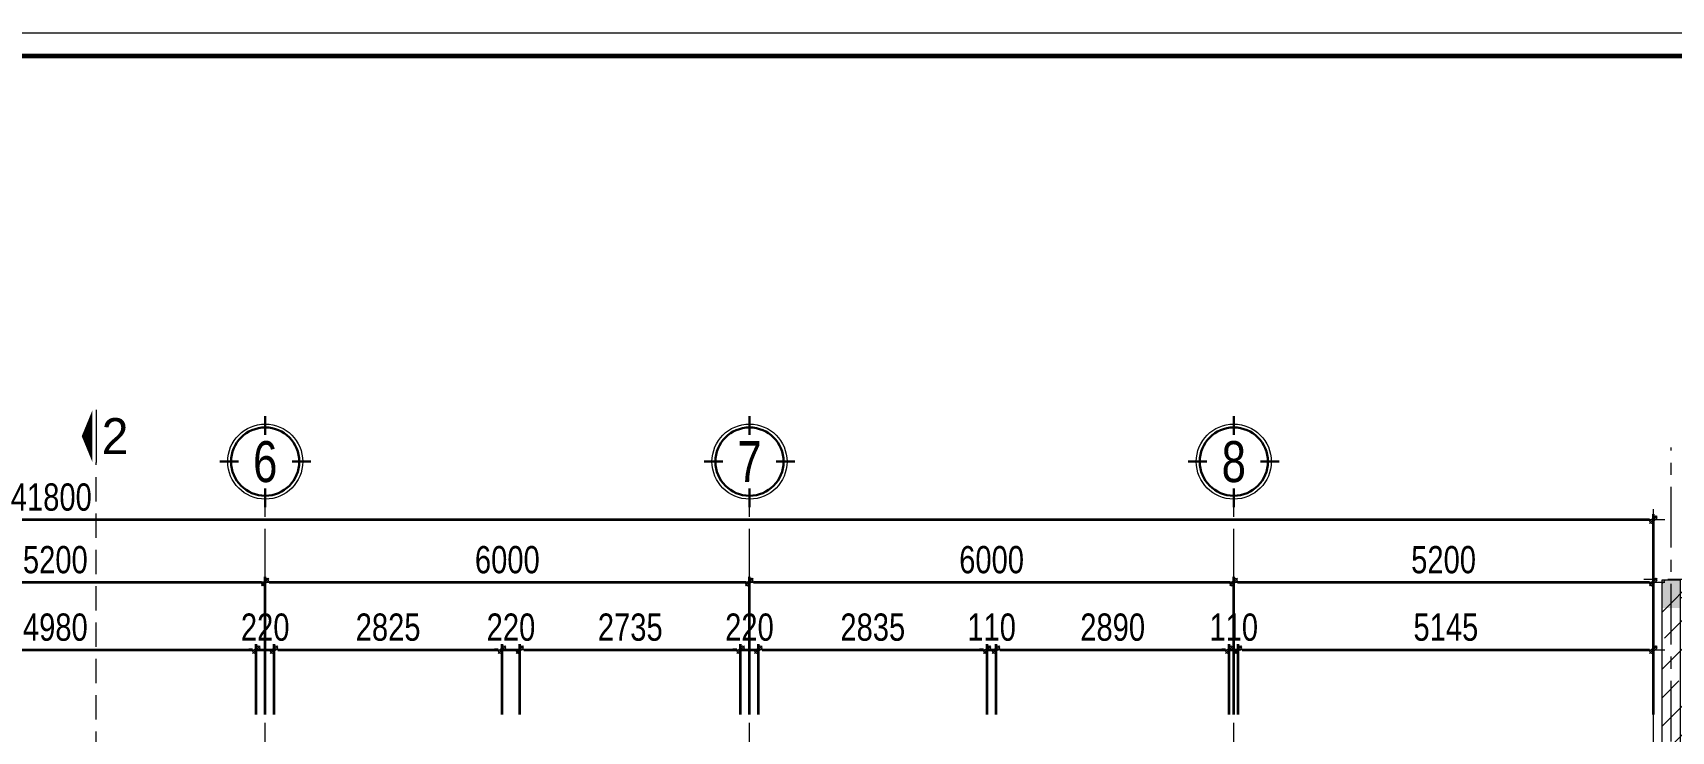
# Model space of a CAD drawing. Header units: millimetres. Extents: x 1109421 to 1726579, y -247837 to 144927.
# Drawn here: x 1482834 to 1503134, y -200406 to -191761 of the extents above; entities that cross this region are included whole.
import ezdxf
from ezdxf.enums import TextEntityAlignment as Align

# ---------------------------------------------------------------- set-up
doc = ezdxf.new("R2010")
doc.units = ezdxf.units.MM
doc.header["$LTSCALE"] = 600
doc.header["$MEASUREMENT"] = 0
for name, pattern in [('CENTER', [2, 1.25, -0.25, 0.25, -0.25]), ('DASHED', [0.75, 0.5, -0.25]), ('HIDDEN', [0.375, 0.25, -0.125])]:
    doc.linetypes.add(name, pattern=pattern)
doc.layers.get('0').update_dxf_attribs({"lineweight": 0})
doc.layers.get('Defpoints').update_dxf_attribs({"lineweight": 0})
for name, color, linetype, lineweight in [('cat1', 30, 'Continuous', 50), ('dim', 144, 'Continuous', 13), ('hatch1', 136, 'Continuous', 9), ('Khungten_LCDI', 7, 'Continuous', 25), ('LC ISO', 153, 'Continuous', 13), ('LC Khac', 4, 'Continuous', 9), ('LC MANH DUT', 35, 'HIDDEN', 5), ('LC Text1', 3, 'Continuous', 20), ('PCCC-BAO CHAY - DAY', 3, 'DASHED', 35), ('thay1', 63, 'Continuous', 18), ('truc', 76, 'CENTER', 9)]:
    doc.layers.add(name, color=color, linetype=linetype, lineweight=lineweight)
doc.styles.add('EG 1', font='VHAVANB.TTF')
doc.styles.add('HOATBIF', font='hoatbif.shx', dxfattribs={"width": 0.8})
doc.styles.add('Khungten', font='VHAVAN.TTF', dxfattribs={"width": 0.9, "height": 5000})
doc.styles.add('LC 1', font='VHAVANB.TTF')
doc.styles.add('Tahoma', font='tahoma.ttf')
doc.styles.add('Title', font='VHBLACK.TTF')
doc.dimstyles.new('1-135', dxfattribs={"dimscale": 135, "dimtxt": 2.5, "dimasz": 0.35, "dimexe": 0.5, "dimexo": 0, "dimgap": 0.8, "dimtad": 1, "dimdec": 0, "dimzin": 0, "dimdsep": 46, "dimtxsty": 'HOATBIF', "dimblk1": 'DOT', "dimblk2": 'DOT', "dimsah": 1, "dimcen": -1, "dimdle": 1, "dimclrd": 256, "dimclre": 256, "dimclrt": 4, "dimadec": 3, "dimazin": 2, "dimtfac": 0.333333, "dimtdec": 0, "dimtix": 1, "dimtmove": 2, "dimatfit": 3, "dimldrblk": 'DOT', "dimfxl": 1, "dimtvp": 0.833333, "dimtolj": 1, "dimtzin": 0, "dimarcsym": 0})

# ---------------------------------------------------------------- blocks, each defined once
blk = doc.blocks.new('t 2')
at = {"layer": 'LC Khac'}
for points in [[(-3380, -1984), (-3600, -1984), (-3600, -1634), (-3380, -1634)], [(110, -1984), (-110, -1984), (-110, -1634), (110, -1634)], [(-3600, -7448), (-3600, -7228), (-3250, -7228), (-3250, -7448)], [(-3380, -9544), (-3600, -9544), (-3600, -9324), (-3380, -9324)], [(110, -9544), (-110, -9544), (-110, -9324), (110, -9324)], [(-3380, -13058), (-3600, -13058), (-3600, -12838), (-3380, -12838)], [(-3380, -15934), (-3600, -15934), (-3600, -15714), (-3380, -15714)], [(110, -15934), (-110, -15934), (-110, -15714), (110, -15714)]]:
    blk.add_hatch(color=256, dxfattribs=at).paths.add_polyline_path(points)
at = {"layer": 'LC Khac', "ltscale": 5}
for p, q in [((-2630, -11344), (-2630, -14964)), ((-3380, -11829), (-1930, -11829)), ((-1880, -11829), (-1880, -14214)), ((-1880, -11829), (-1880, -11829)), ((-1610, -11829), (-1880, -11829)), ((-1610, -13369), (-1610, -11829)), ((-1560, -11829), (-110, -11829)), ((-110, -12094), (-110, -11829)), ((-3380, -12094), (-1930, -12094)), ((-1880, -12094), (-1880, -12094)), ((-1560, -12094), (-110, -12094)), ((-110, -15714), (-110, -12094)), ((-110, -12094), (110, -12094)), ((110, -15714), (110, -12094)), ((-3380, -12359), (-1930, -12359)), ((-1880, -12359), (-1880, -12359)), ((-1560, -12359), (-110, -12359)), ((-3380, -12624), (-1930, -12624)), ((-1560, -12624), (-110, -12624)), ((-3380, -12889), (-1930, -12889)), ((-1560, -12889), (-110, -12889)), ((-3380, -13154), (-1930, -13154)), ((-1610, -13369), (-110, -13104)), ((-1610, -13419), (-110, -13154)), ((-1560, -13154), (-398, -13154)), ((-3380, -13419), (-1930, -13419)), ((-1610, -14214), (-1610, -13419)), ((-1560, -13419), (-110, -13419)), ((-860, -14964), (-860, -13419)), ((-3380, -13684), (-1930, -13684)), ((-1560, -13684), (-110, -13684)), ((-3380, -13949), (-1930, -13949)), ((-1560, -13949), (-110, -13949)), ((-3380, -14214), (-1930, -14214)), ((-1880, -14214), (-1610, -14214)), ((-1560, -14214), (-110, -14214)), ((-1560, -14214), (-110, -14214)), ((-2630, -14964), (-860, -14964))]:
    blk.add_line(p, q, dxfattribs=at)
for points in [[(-3381, -7444), (-3601, -7444), (-3601, -1637), (-3381, -1637)], [(-3380, -1854), (-2360, -1854), (-2360, -1634), (-3380, -1634)], [(-2360, -1854), (-1160, -1854), (-1160, -1634), (-2360, -1634)], [(-1160, -1854), (-110, -1854), (-110, -1634), (-1160, -1634)], [(110, -1854), (1100, -1854), (1100, -1634), (110, -1634)], [(1100, -1854), (2019, -1854), (2019, -1634), (1100, -1634)], [(-3601, -7444), (-3380, -7444), (-3380, -9544), (-3601, -9544)], [(-3600, -12838), (-3380, -12838), (-3380, -9544), (-3600, -9544)], [(-3600, -13058), (-3600, -14214), (-3380, -14214), (-3380, -13058)], [(-3380, -15934), (-110, -15934), (-110, -15714), (-3380, -15714)], [(110, -15934), (1145, -15934), (1145, -15714), (110, -15714)]]:
    blk.add_lwpolyline(points, close=True, dxfattribs=at)
for points in [[(2019, -10438), (-3380, -10438), (-3380, -10658), (2019, -10658)], [(-860, -13287), (-860, -14964), (-2630, -14964), (-2630, -11344), (-860, -11344), (-860, -13236)], [(-1560, -13411), (-1560, -14264), (-1930, -14264), (-1930, -11779), (-1560, -11779), (-1560, -13360)], [(-3380, -13154), (-2630, -13419), (-1880, -13154)], [(-1610, -13552), (-860, -13287), (-110, -13552)]]:
    blk.add_lwpolyline(points, dxfattribs=at)
at = {"layer": 'thay1', "ltscale": 5}
blk.add_lwpolyline([(2019, 15), (2019, -7089), (2447, -7089), (1812, -7342), (2019, -7342), (2019, -16886)], dxfattribs=at)
at = {"layer": 'truc'}
for p, q in [((-3490, -16837), (-3490, 0)), ((0, -16837), (0, 0)), ((1825, -7337), (-3881, -7338)), ((2019, -9437), (-3881, -9438)), ((2023, -12938), (-3881, -12938)), ((2019, -15934), (-3600, -15934))]:
    blk.add_line(p, q, dxfattribs=at)
blk.add_lwpolyline([(2019, -1634), (-3881, -1634)], dxfattribs=at)
blk = doc.blocks.new('DOT')
at = {"layer": 'dim'}
for p, q in [((-3, 0), (3, 0)), ((-1, -1), (1, 1))]:
    blk.add_line(p, q, dxfattribs=at)
blk.add_lwpolyline([(0.5, 1), (-1, -0.5), (-0.5, -1), (1, 0.5)], close=True, dxfattribs=at)
blk = doc.blocks.new('*D2351')
at = {"layer": 'Defpoints', "color": 0, "transparency": 16777216}
for p in [(28524, 22069), (23544, 21265), (28524, 21265)]:
    blk.add_point(p, dxfattribs=at)
at = {"layer": 'dim', "lineweight": -2, "transparency": 16777216}
for p, q in [((23544, 21265), (23544, 22137)), ((28524, 21265), (28524, 22137)), ((23592, 22069), (28477, 22069))]:
    blk.add_line(p, q, dxfattribs=at)
at = {"layer": 'dim', "lineweight": -2, "transparency": 16777216, "xscale": 47.25, "yscale": 47.25, "zscale": 47.25, "rotation": 180}
blk.add_blockref('DOT', (23544, 22069), dxfattribs=at)
at = {"layer": 'dim', "lineweight": -2, "transparency": 16777216, "xscale": 47.25, "yscale": 47.25, "zscale": 47.25}
blk.add_blockref('DOT', (28524, 22069), dxfattribs=at)
at = {"layer": 'dim', "color": 4, "transparency": 16777216, "insert": (26034, 22346), "char_height": 337.5, "attachment_point": 5, "style": 'HOATBIF'}
blk.add_mtext('\\A1;4980', dxfattribs=at)
blk = doc.blocks.new('_Dot')
at = {"color": 0, "linetype": 'ByBlock', "lineweight": -2}
blk.add_line((-0.5, 0), (-1, 0), dxfattribs=at)
at = {"color": 0, "linetype": 'ByBlock', "const_width": 0.5}
blk.add_lwpolyline([(-0.25, 0, 1), (0.25, 0, 1)], format="xyb", close=True, dxfattribs=at)
blk = doc.blocks.new('*D2352')
at = {"layer": 'Defpoints', "color": 0, "transparency": 16777216}
for p in [(28744, 22069), (28524, 21265), (28744, 21265)]:
    blk.add_point(p, dxfattribs=at)
at = {"layer": 'dim', "lineweight": -2, "transparency": 16777216}
for p, q in [((28524, 21265), (28524, 22137)), ((28744, 21265), (28744, 22137)), ((28477, 22069), (28430, 22069)), ((28524, 22069), (28744, 22069)), ((28792, 22069), (28839, 22069))]:
    blk.add_line(p, q, dxfattribs=at)
at = {"layer": 'dim', "lineweight": -2, "transparency": 16777216, "xscale": 47.25, "yscale": 47.25, "zscale": 47.25}
blk.add_blockref('DOT', (28524, 22069), dxfattribs=at)
at = {"layer": 'dim', "lineweight": -2, "transparency": 16777216, "xscale": 47.25, "yscale": 47.25, "zscale": 47.25, "rotation": 180}
blk.add_blockref('DOT', (28744, 22069), dxfattribs=at)
at = {"layer": 'dim', "color": 4, "transparency": 16777216, "insert": (28634, 22346), "char_height": 337.5, "attachment_point": 5, "style": 'HOATBIF'}
blk.add_mtext('\\A1;220', dxfattribs=at)
blk = doc.blocks.new('*D2353')
at = {"layer": 'Defpoints', "color": 0, "transparency": 16777216}
for p in [(31569, 22069), (28744, 21265), (31569, 21265)]:
    blk.add_point(p, dxfattribs=at)
at = {"layer": 'dim', "lineweight": -2, "transparency": 16777216}
for p, q in [((28744, 21265), (28744, 22137)), ((31569, 21265), (31569, 22137)), ((28792, 22069), (31522, 22069))]:
    blk.add_line(p, q, dxfattribs=at)
at = {"layer": 'dim', "lineweight": -2, "transparency": 16777216, "xscale": 47.25, "yscale": 47.25, "zscale": 47.25, "rotation": 180}
blk.add_blockref('DOT', (28744, 22069), dxfattribs=at)
at = {"layer": 'dim', "lineweight": -2, "transparency": 16777216, "xscale": 47.25, "yscale": 47.25, "zscale": 47.25}
blk.add_blockref('DOT', (31569, 22069), dxfattribs=at)
at = {"layer": 'dim', "color": 4, "transparency": 16777216, "insert": (30157, 22346), "char_height": 337.5, "attachment_point": 5, "style": 'HOATBIF'}
blk.add_mtext('\\A1;2825', dxfattribs=at)
blk = doc.blocks.new('*D2354')
at = {"layer": 'Defpoints', "color": 0, "transparency": 16777216}
for p in [(31789, 22069), (31569, 21265), (31789, 21265)]:
    blk.add_point(p, dxfattribs=at)
at = {"layer": 'dim', "lineweight": -2, "transparency": 16777216}
for p, q in [((31569, 21265), (31569, 22137)), ((31789, 21265), (31789, 22137)), ((31522, 22069), (31475, 22069)), ((31569, 22069), (31789, 22069)), ((31837, 22069), (31884, 22069))]:
    blk.add_line(p, q, dxfattribs=at)
at = {"layer": 'dim', "lineweight": -2, "transparency": 16777216, "xscale": 47.25, "yscale": 47.25, "zscale": 47.25}
blk.add_blockref('DOT', (31569, 22069), dxfattribs=at)
at = {"layer": 'dim', "lineweight": -2, "transparency": 16777216, "xscale": 47.25, "yscale": 47.25, "zscale": 47.25, "rotation": 180}
blk.add_blockref('DOT', (31789, 22069), dxfattribs=at)
at = {"layer": 'dim', "color": 4, "transparency": 16777216, "insert": (31679, 22346), "char_height": 337.5, "attachment_point": 5, "style": 'HOATBIF'}
blk.add_mtext('\\A1;220', dxfattribs=at)
blk = doc.blocks.new('*D2355')
at = {"layer": 'Defpoints', "color": 0, "transparency": 16777216}
for p in [(34524, 22069), (31789, 21265), (34524, 21265)]:
    blk.add_point(p, dxfattribs=at)
at = {"layer": 'dim', "lineweight": -2, "transparency": 16777216}
for p, q in [((31789, 21265), (31789, 22137)), ((34524, 21265), (34524, 22137)), ((31837, 22069), (34477, 22069))]:
    blk.add_line(p, q, dxfattribs=at)
at = {"layer": 'dim', "lineweight": -2, "transparency": 16777216, "xscale": 47.25, "yscale": 47.25, "zscale": 47.25, "rotation": 180}
blk.add_blockref('DOT', (31789, 22069), dxfattribs=at)
at = {"layer": 'dim', "lineweight": -2, "transparency": 16777216, "xscale": 47.25, "yscale": 47.25, "zscale": 47.25}
blk.add_blockref('DOT', (34524, 22069), dxfattribs=at)
at = {"layer": 'dim', "color": 4, "transparency": 16777216, "insert": (33157, 22346), "char_height": 337.5, "attachment_point": 5, "style": 'HOATBIF'}
blk.add_mtext('\\A1;2735', dxfattribs=at)
blk = doc.blocks.new('*D2356')
at = {"layer": 'Defpoints', "color": 0, "transparency": 16777216}
for p in [(34744, 22069), (34524, 21265), (34744, 21265)]:
    blk.add_point(p, dxfattribs=at)
at = {"layer": 'dim', "lineweight": -2, "transparency": 16777216}
for p, q in [((34524, 21265), (34524, 22137)), ((34744, 21265), (34744, 22137)), ((34477, 22069), (34430, 22069)), ((34524, 22069), (34744, 22069)), ((34792, 22069), (34839, 22069))]:
    blk.add_line(p, q, dxfattribs=at)
at = {"layer": 'dim', "lineweight": -2, "transparency": 16777216, "xscale": 47.25, "yscale": 47.25, "zscale": 47.25}
blk.add_blockref('DOT', (34524, 22069), dxfattribs=at)
at = {"layer": 'dim', "lineweight": -2, "transparency": 16777216, "xscale": 47.25, "yscale": 47.25, "zscale": 47.25, "rotation": 180}
blk.add_blockref('DOT', (34744, 22069), dxfattribs=at)
at = {"layer": 'dim', "color": 4, "transparency": 16777216, "insert": (34634, 22346), "char_height": 337.5, "attachment_point": 5, "style": 'HOATBIF'}
blk.add_mtext('\\A1;220', dxfattribs=at)
blk = doc.blocks.new('*D2357')
at = {"layer": 'Defpoints', "color": 0, "transparency": 16777216}
for p in [(37579, 22069), (34744, 21265), (37579, 21265)]:
    blk.add_point(p, dxfattribs=at)
at = {"layer": 'dim', "lineweight": -2, "transparency": 16777216}
for p, q in [((34744, 21265), (34744, 22137)), ((37579, 21265), (37579, 22137)), ((34792, 22069), (37532, 22069))]:
    blk.add_line(p, q, dxfattribs=at)
at = {"layer": 'dim', "lineweight": -2, "transparency": 16777216, "xscale": 47.25, "yscale": 47.25, "zscale": 47.25, "rotation": 180}
blk.add_blockref('DOT', (34744, 22069), dxfattribs=at)
at = {"layer": 'dim', "lineweight": -2, "transparency": 16777216, "xscale": 47.25, "yscale": 47.25, "zscale": 47.25}
blk.add_blockref('DOT', (37579, 22069), dxfattribs=at)
at = {"layer": 'dim', "color": 4, "transparency": 16777216, "insert": (36162, 22346), "char_height": 337.5, "attachment_point": 5, "style": 'HOATBIF'}
blk.add_mtext('\\A1;2835', dxfattribs=at)
blk = doc.blocks.new('*D2358')
at = {"layer": 'Defpoints', "color": 0, "transparency": 16777216}
for p in [(37689, 22069), (37579, 21265), (37689, 21265)]:
    blk.add_point(p, dxfattribs=at)
at = {"layer": 'dim', "lineweight": -2, "transparency": 16777216}
for p, q in [((37579, 21265), (37579, 22137)), ((37689, 21265), (37689, 22137)), ((37532, 22069), (37485, 22069)), ((37579, 22069), (37689, 22069)), ((37737, 22069), (37784, 22069))]:
    blk.add_line(p, q, dxfattribs=at)
at = {"layer": 'dim', "lineweight": -2, "transparency": 16777216, "xscale": 47.25, "yscale": 47.25, "zscale": 47.25}
blk.add_blockref('DOT', (37579, 22069), dxfattribs=at)
at = {"layer": 'dim', "lineweight": -2, "transparency": 16777216, "xscale": 47.25, "yscale": 47.25, "zscale": 47.25, "rotation": 180}
blk.add_blockref('DOT', (37689, 22069), dxfattribs=at)
at = {"layer": 'dim', "color": 4, "transparency": 16777216, "insert": (37634, 22346), "char_height": 337.5, "attachment_point": 5, "style": 'HOATBIF'}
blk.add_mtext('\\A1;110', dxfattribs=at)
blk = doc.blocks.new('*D2359')
at = {"layer": 'Defpoints', "color": 0, "transparency": 16777216}
for p in [(40579, 22069), (37689, 21265), (40579, 21265)]:
    blk.add_point(p, dxfattribs=at)
at = {"layer": 'dim', "lineweight": -2, "transparency": 16777216}
for p, q in [((37689, 21265), (37689, 22137)), ((40579, 21265), (40579, 22137)), ((37737, 22069), (40532, 22069))]:
    blk.add_line(p, q, dxfattribs=at)
at = {"layer": 'dim', "lineweight": -2, "transparency": 16777216, "xscale": 47.25, "yscale": 47.25, "zscale": 47.25, "rotation": 180}
blk.add_blockref('DOT', (37689, 22069), dxfattribs=at)
at = {"layer": 'dim', "lineweight": -2, "transparency": 16777216, "xscale": 47.25, "yscale": 47.25, "zscale": 47.25}
blk.add_blockref('DOT', (40579, 22069), dxfattribs=at)
at = {"layer": 'dim', "color": 4, "transparency": 16777216, "insert": (39134, 22346), "char_height": 337.5, "attachment_point": 5, "style": 'HOATBIF'}
blk.add_mtext('\\A1;2890', dxfattribs=at)
blk = doc.blocks.new('*D2360')
at = {"layer": 'Defpoints', "color": 0, "transparency": 16777216}
for p in [(40689, 22069), (40579, 21265), (40689, 21265)]:
    blk.add_point(p, dxfattribs=at)
at = {"layer": 'dim', "lineweight": -2, "transparency": 16777216}
for p, q in [((40579, 21265), (40579, 22137)), ((40689, 21265), (40689, 22137)), ((40532, 22069), (40485, 22069)), ((40579, 22069), (40689, 22069)), ((40737, 22069), (40784, 22069))]:
    blk.add_line(p, q, dxfattribs=at)
at = {"layer": 'dim', "lineweight": -2, "transparency": 16777216, "xscale": 47.25, "yscale": 47.25, "zscale": 47.25}
blk.add_blockref('DOT', (40579, 22069), dxfattribs=at)
at = {"layer": 'dim', "lineweight": -2, "transparency": 16777216, "xscale": 47.25, "yscale": 47.25, "zscale": 47.25, "rotation": 180}
blk.add_blockref('DOT', (40689, 22069), dxfattribs=at)
at = {"layer": 'dim', "color": 4, "transparency": 16777216, "insert": (40634, 22346), "char_height": 337.5, "attachment_point": 5, "style": 'HOATBIF'}
blk.add_mtext('\\A1;110', dxfattribs=at)
blk = doc.blocks.new('*D2361')
at = {"layer": 'Defpoints', "color": 0, "transparency": 16777216}
for p in [(45834, 22069), (40689, 21265), (45834, 21265)]:
    blk.add_point(p, dxfattribs=at)
at = {"layer": 'dim', "lineweight": -2, "transparency": 16777216}
for p, q in [((40689, 21265), (40689, 22137)), ((45834, 21265), (45834, 22137)), ((40737, 22069), (45787, 22069))]:
    blk.add_line(p, q, dxfattribs=at)
at = {"layer": 'dim', "lineweight": -2, "transparency": 16777216, "xscale": 47.25, "yscale": 47.25, "zscale": 47.25, "rotation": 180}
blk.add_blockref('DOT', (40689, 22069), dxfattribs=at)
at = {"layer": 'dim', "lineweight": -2, "transparency": 16777216, "xscale": 47.25, "yscale": 47.25, "zscale": 47.25}
blk.add_blockref('DOT', (45834, 22069), dxfattribs=at)
at = {"layer": 'dim', "color": 4, "transparency": 16777216, "insert": (43262, 22346), "char_height": 337.5, "attachment_point": 5, "style": 'HOATBIF'}
blk.add_mtext('\\A1;5145', dxfattribs=at)
blk = doc.blocks.new('*D2295')
at = {"layer": 'Defpoints', "color": 0, "transparency": 16777216}
for p in [(34634, 22905), (28634, 21265), (34634, 21265)]:
    blk.add_point(p, dxfattribs=at)
at = {"layer": 'dim', "lineweight": -2, "transparency": 16777216}
for p, q in [((28634, 21265), (28634, 22972)), ((34634, 21265), (34634, 22972)), ((28682, 22905), (34587, 22905))]:
    blk.add_line(p, q, dxfattribs=at)
at = {"layer": 'dim', "lineweight": -2, "transparency": 16777216, "xscale": 47.25, "yscale": 47.25, "zscale": 47.25, "rotation": 180}
blk.add_blockref('DOT', (28634, 22905), dxfattribs=at)
at = {"layer": 'dim', "lineweight": -2, "transparency": 16777216, "xscale": 47.25, "yscale": 47.25, "zscale": 47.25}
blk.add_blockref('DOT', (34634, 22905), dxfattribs=at)
at = {"layer": 'dim', "color": 4, "transparency": 16777216, "insert": (31634, 23181), "char_height": 337.5, "attachment_point": 5, "style": 'HOATBIF'}
blk.add_mtext('\\A1;6000', dxfattribs=at)
blk = doc.blocks.new('*D2296')
at = {"layer": 'Defpoints', "color": 0, "transparency": 16777216}
for p in [(40634, 22905), (34634, 21265), (40634, 21265)]:
    blk.add_point(p, dxfattribs=at)
at = {"layer": 'dim', "lineweight": -2, "transparency": 16777216}
for p, q in [((34634, 21265), (34634, 22972)), ((40634, 21265), (40634, 22972)), ((34682, 22905), (40587, 22905))]:
    blk.add_line(p, q, dxfattribs=at)
at = {"layer": 'dim', "lineweight": -2, "transparency": 16777216, "xscale": 47.25, "yscale": 47.25, "zscale": 47.25, "rotation": 180}
blk.add_blockref('DOT', (34634, 22905), dxfattribs=at)
at = {"layer": 'dim', "lineweight": -2, "transparency": 16777216, "xscale": 47.25, "yscale": 47.25, "zscale": 47.25}
blk.add_blockref('DOT', (40634, 22905), dxfattribs=at)
at = {"layer": 'dim', "color": 4, "transparency": 16777216, "insert": (37634, 23181), "char_height": 337.5, "attachment_point": 5, "style": 'HOATBIF'}
blk.add_mtext('\\A1;6000', dxfattribs=at)
blk = doc.blocks.new('KyHieu TrucDinhVi')
at = {"color": 7, "lineweight": 30}
for p, q in [((0, 2.36), (0, 4)), ((-2.36, 0), (-4, 0)), ((2.36, 0), (4, 0)), ((0, -2.36), (0, -4))]:
    blk.add_line(p, q, dxfattribs=at)
blk.add_circle((0, 0), 3.3)
blk.add_circle((0, 0), 3, dxfattribs=at)
at = {"ltscale": 20, "style": 'Tahoma'}
blk.add_attdef('AA', text='', height=3, dxfattribs=at).set_placement((0, 0), align=Align.MIDDLE_CENTER)
blk = doc.blocks.new('*D2297')
at = {"layer": 'Defpoints', "color": 0, "transparency": 16777216}
for p in [(28634, 22905), (23434, 21265), (28634, 21265)]:
    blk.add_point(p, dxfattribs=at)
at = {"layer": 'dim', "lineweight": -2, "transparency": 16777216}
for p, q in [((23434, 21265), (23434, 22972)), ((28634, 21265), (28634, 22972)), ((23482, 22905), (28587, 22905))]:
    blk.add_line(p, q, dxfattribs=at)
at = {"layer": 'dim', "lineweight": -2, "transparency": 16777216, "xscale": 47.25, "yscale": 47.25, "zscale": 47.25, "rotation": 180}
blk.add_blockref('DOT', (23434, 22905), dxfattribs=at)
at = {"layer": 'dim', "lineweight": -2, "transparency": 16777216, "xscale": 47.25, "yscale": 47.25, "zscale": 47.25}
blk.add_blockref('DOT', (28634, 22905), dxfattribs=at)
at = {"layer": 'dim', "color": 4, "transparency": 16777216, "insert": (26034, 23181), "char_height": 337.5, "attachment_point": 5, "style": 'HOATBIF'}
blk.add_mtext('\\A1;5200', dxfattribs=at)
blk = doc.blocks.new('cat11')
at = {"layer": 'LC Khac', "color": 1, "ltscale": 2}
blk.add_line((0, 0), (0, 485), dxfattribs=at)
blk.add_lwpolyline([(-134, 243, 0, 471, 0), (-37, 243, 275, 275, 0)], format="xyseb", dxfattribs=at)
at = {"ltscale": 2, "style": 'LC 1'}
blk.add_attdef('A', text='', height=330, dxfattribs=at).set_placement((179, 243), align=Align.MIDDLE_CENTER)
blk = doc.blocks.new('*D2298')
at = {"layer": 'Defpoints', "color": 0, "transparency": 16777216}
for p in [(45834, 23679), (4034, 21265), (45834, 21265)]:
    blk.add_point(p, dxfattribs=at)
at = {"layer": 'dim', "lineweight": -2, "transparency": 16777216}
for p, q in [((4034, 21265), (4034, 23747)), ((4082, 23679), (45787, 23679)), ((45834, 21265), (45834, 23747))]:
    blk.add_line(p, q, dxfattribs=at)
at = {"layer": 'dim', "lineweight": -2, "transparency": 16777216, "xscale": 47.25, "yscale": 47.25, "zscale": 47.25, "rotation": 180}
blk.add_blockref('DOT', (4034, 23679), dxfattribs=at)
at = {"layer": 'dim', "lineweight": -2, "transparency": 16777216, "xscale": 47.25, "yscale": 47.25, "zscale": 47.25}
blk.add_blockref('DOT', (45834, 23679), dxfattribs=at)
at = {"layer": 'dim', "color": 4, "transparency": 16777216, "insert": (25984, 23956), "char_height": 337.5, "attachment_point": 5, "style": 'HOATBIF'}
blk.add_mtext('\\A1;41800', dxfattribs=at)
blk = doc.blocks.new('*D2299')
at = {"layer": 'Defpoints', "color": 0, "transparency": 16777216}
for p in [(45834, 22905), (40634, 21265), (45834, 21265)]:
    blk.add_point(p, dxfattribs=at)
at = {"layer": 'dim', "lineweight": -2, "transparency": 16777216}
for p, q in [((40634, 21265), (40634, 22972)), ((45834, 21265), (45834, 22972)), ((40682, 22905), (45787, 22905))]:
    blk.add_line(p, q, dxfattribs=at)
at = {"layer": 'dim', "lineweight": -2, "transparency": 16777216, "xscale": 47.25, "yscale": 47.25, "zscale": 47.25, "rotation": 180}
blk.add_blockref('DOT', (40634, 22905), dxfattribs=at)
at = {"layer": 'dim', "lineweight": -2, "transparency": 16777216, "xscale": 47.25, "yscale": 47.25, "zscale": 47.25}
blk.add_blockref('DOT', (45834, 22905), dxfattribs=at)
at = {"layer": 'dim', "color": 4, "transparency": 16777216, "insert": (43234, 23181), "char_height": 337.5, "attachment_point": 5, "style": 'HOATBIF'}
blk.add_mtext('\\A1;5200', dxfattribs=at)
blk = doc.blocks.new('A$Cb3b0a436')
at = {"layer": 'Defpoints', "color": 0, "lineweight": 0}
blk.add_lwpolyline([(6.98, 0), (6.98, 297), (426.98, 297), (426.98, 0)], close=True, dxfattribs=at)
at = {"layer": 'Khungten_LCDI', "color": 5, "lineweight": 60}
blk.add_lwpolyline([(18.98, 2), (18.98, 295), (424.98, 295), (424.98, 2)], close=True, dxfattribs=at)
at = {"color": 7, "style": 'Khungten', "width": 0.8}
for tag, p in [('REVISION', (413.97, 41.04)), ('NGAYHT', (414.44, 32.41))]:
    blk.add_attdef(tag, text='', height=2, dxfattribs=at).set_placement(p, align=Align.CENTER)
at = {"layer": 'LC Text1', "style": 'Title', "width": 1.485915}
for tag, p, p2 in [('TENBANVE1', (388.11, 59.64), (422.38, 59.64)), ('TENBANVE2', (388.11, 52.88), (422.38, 52.88))]:
    blk.add_attdef(tag, text='', height=2.5, dxfattribs=at).set_placement(p, p2, align=Align.FIT)
at = {"layer": 'LC Text1', "style": 'Title', "width": 0.7}
blk.add_attdef('SOBANVE', text='', height=2.5, dxfattribs=at).set_placement((414.6, 9.54), align=Align.CENTER)
blk = doc.blocks.new('A$C08333679')
at = {"layer": 'hatch1'}
h = blk.add_hatch(dxfattribs=at)
h.set_pattern_fill('ANSI35', color=256, scale=2000)
h.set_pattern_definition([(45, (-2044061.8, -34408.93), (-353.55339, 353.55339), []), (45, (-2043708.24, -34408.93), (-353.55339, 353.55339), [625, -125, 0, -125])])
h.paths.add_polyline_path([(48506.3, 22932.4), (45944.5, 22932.4), (45944.5, 8635.4), (48506.3, 8635.4)])
h.paths.add_polyline_path([(46377.7, 15526.6), (48065.2, 15526.6), (48065.2, 16249.7), (46377.7, 16249.7)], flags=24)
h.paths.add_polyline_path([(45979.5, 16046.1), (48486.8, 16046.1), (48486.8, 16777.5), (45979.5, 16777.5)], flags=24)
at = {"layer": 'LC MANH DUT', "ltscale": 2}
blk.add_line((26542, 2755.1), (26542, 24384.4), dxfattribs=at)
at = {"layer": 'truc'}
for p, q in [((28634.5, 3613.1), (28634.5, 23833.5)), ((34634.5, 3613.1), (34634.5, 23833.5)), ((40634.5, 3613.1), (40634.5, 23833.5)), ((45834.5, 3856.7), (45834.5, 23833.5))]:
    blk.add_line(p, q, dxfattribs=at)
at = {"layer": 'cat1'}
blk.add_blockref('t 2', (49544.8, 24569.8), dxfattribs=at)
at = {"layer": 'LC ISO'}
ref = blk.add_blockref('KyHieu TrucDinhVi', (28634.5, 24396.9), dxfattribs=dict(at, xscale=140.8352653944289, yscale=140.8352653944289, zscale=140.8352653944289))
ref.add_attrib('AA', '6', dxfattribs={"layer": '0', "ltscale": 20, "height": 507, "style": 'EG 1', "width": 0.8}).set_placement((28634.5, 24396.9), align=Align.MIDDLE_CENTER)
ref = blk.add_blockref('KyHieu TrucDinhVi', (34634.5, 24396.9), dxfattribs=dict(at, xscale=140.8352653944289, yscale=140.8352653944289, zscale=140.8352653944289))
ref.add_attrib('AA', '7', dxfattribs={"layer": '0', "ltscale": 20, "height": 507, "style": 'EG 1', "width": 0.8}).set_placement((34634.5, 24396.9), align=Align.MIDDLE_CENTER)
ref = blk.add_blockref('KyHieu TrucDinhVi', (40634.5, 24396.9), dxfattribs=dict(at, xscale=140.8352653944289, yscale=140.8352653944289, zscale=140.8352653944289))
ref.add_attrib('AA', '8', dxfattribs={"layer": '0', "ltscale": 20, "height": 507, "style": 'EG 1', "width": 0.8}).set_placement((40634.5, 24396.9), align=Align.MIDDLE_CENTER)
at = {"layer": 'thay1'}
ref = blk.add_blockref('cat11', (26542, 25039.7), dxfattribs=dict(at, xscale=-1.35, yscale=1.35, zscale=1.35, rotation=180))
ref.add_attrib('A', '2', dxfattribs={"layer": '0', "ltscale": 2, "height": 445.5, "style": 'LC 1'}).set_placement((26774.5, 24712), align=Align.MIDDLE_CENTER)
ref = blk.add_blockref('cat11', (26542, 25039.7), dxfattribs=dict(at, xscale=-1.35, yscale=1.35, zscale=1.35, rotation=180))
ref.add_attrib('A', '2', dxfattribs={"layer": '0', "ltscale": 2, "height": 445.5, "style": 'LC 1'}).set_placement((26774.5, 24712), align=Align.MIDDLE_CENTER)
at = {"layer": 'dim'}
dim = blk.add_linear_dim(base=(45834.5, 23679.3), p1=(4034.5, 21264.9), p2=(45834.5, 21264.9), dimstyle='1-135', dxfattribs=at)
dim.commit()
dim.dimension.update_dxf_attribs({"geometry": '*D2298', "text_midpoint": (25984, 23956), "dimtype": 160})
for base, p1, p2, picture, middle in [((28634.5, 22904.6), (23434.5, 21264.9), (28634.5, 21264.9), '*D2297', (26034.5, 23181.3)), ((34634.5, 22904.6), (28634.5, 21264.9), (34634.5, 21264.9), '*D2295', (31634.5, 23181.3)), ((40634.5, 22904.6), (34634.5, 21264.9), (40634.5, 21264.9), '*D2296', (37634.5, 23181.3)), ((45834.5, 22904.6), (40634.5, 21264.9), (45834.5, 21264.9), '*D2299', (43234.5, 23181.3)), ((28524.5, 22069.2), (23544.5, 21264.9), (28524.5, 21264.9), '*D2351', (26034.5, 22345.9)), ((28744.5, 22069.2), (28524.5, 21264.9), (28744.5, 21264.9), '*D2352', (28634.5, 22345.9)), ((31569.5, 22069.2), (28744.5, 21264.9), (31569.5, 21264.9), '*D2353', (30157, 22345.9)), ((31789.5, 22069.2), (31569.5, 21264.9), (31789.5, 21264.9), '*D2354', (31679.5, 22345.9)), ((34524.5, 22069.2), (31789.5, 21264.9), (34524.5, 21264.9), '*D2355', (33157, 22345.9)), ((34744.5, 22069.2), (34524.5, 21264.9), (34744.5, 21264.9), '*D2356', (34634.5, 22345.9)), ((37579.5, 22069.2), (34744.5, 21264.9), (37579.5, 21264.9), '*D2357', (36162, 22345.9)), ((37689.5, 22069.2), (37579.5, 21264.9), (37689.5, 21264.9), '*D2358', (37634.5, 22345.9)), ((40579.5, 22069.2), (37689.5, 21264.9), (40579.5, 21264.9), '*D2359', (39134.5, 22345.9)), ((40689.5, 22069.2), (40579.5, 21264.9), (40689.5, 21264.9), '*D2360', (40634.5, 22345.9)), ((45834.5, 22069.2), (40689.5, 21264.9), (45834.5, 21264.9), '*D2361', (43262, 22345.9))]:
    dim = blk.add_linear_dim(base=base, p1=p1, p2=p2, dimstyle='1-135', dxfattribs=at)
    dim.commit()
    dim.dimension.update_dxf_attribs({"geometry": picture, "text_midpoint": middle})

msp = doc.modelspace()

# ---------------------------------------------------------------- block references
at = {"layer": 'PCCC-BAO CHAY - DAY'}
msp.add_blockref('A$C08333679', (1457079.2, -221465.7), dxfattribs=at)

# ---------------------------------------------------------------- next in the draw order: block references
at = {"xscale": 143.35021493995, "yscale": 143.35021493995, "zscale": 143.35021493995}
msp.add_blockref('A$Cb3b0a436', (1454706.1, -234336.5), dxfattribs=at)

doc.saveas('drawing.dxf')
